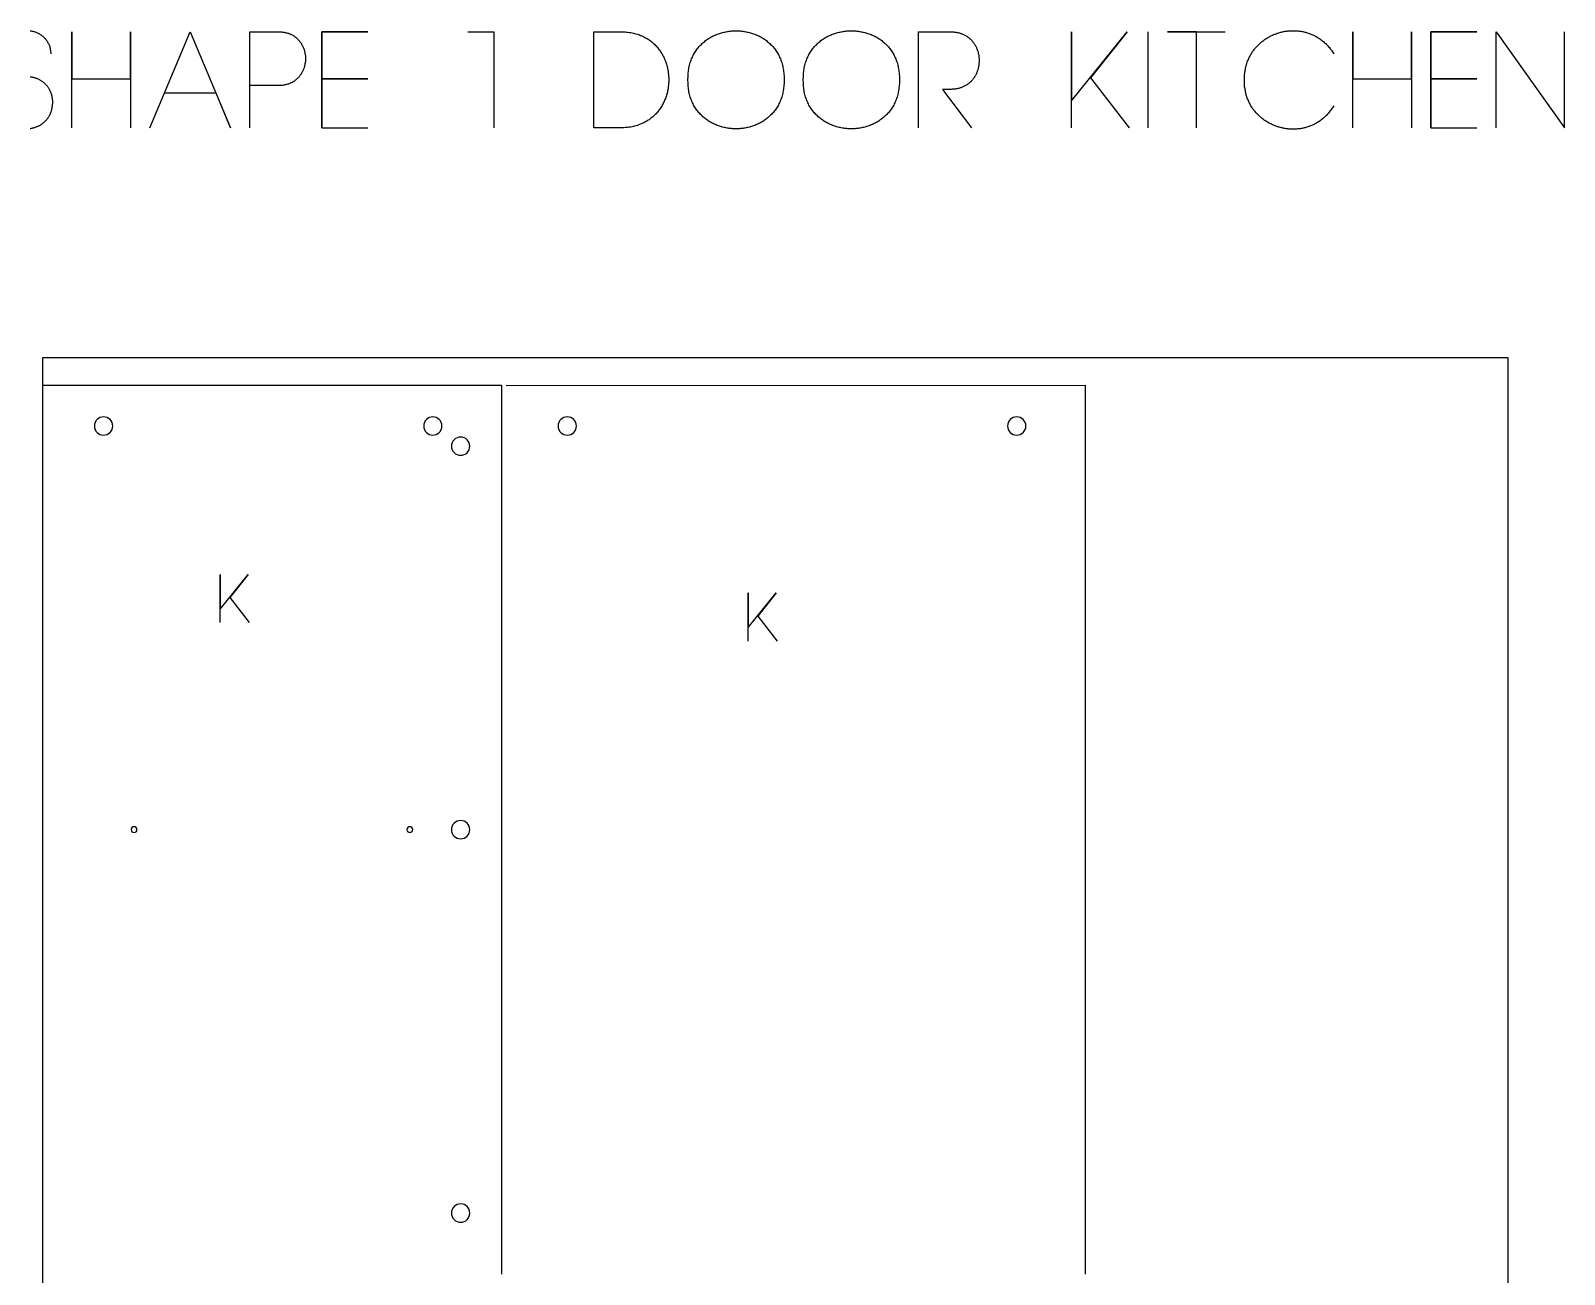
# Model space of a CAD drawing. Extents: x -841 to 6221, y -486 to 2945.
# Drawn here: x 2467 to 3744, y 1677 to 2712 of the extents above; entities that cross this region are included whole.
import ezdxf

# ---------------------------------------------------------------- set-up
doc = ezdxf.new("R2010")
doc.units = 0
for name, color, linetype in [('LAYER_1', 18, 'CONTINUOUS'), ('T5_LOGOLAYER_2', 18, 'CONTINUOUS'), ('T5_LOGOLAYER_21', 18, 'CONTINUOUS')]:
    doc.layers.add(name, color=color, linetype=linetype)

msp = doc.modelspace()

# ---------------------------------------------------------------- linework, layer by layer
at = {"layer": 'LAYER_1'}
msp.add_lwpolyline([(2477.1, 0), (3697.1, 0), (3697.1, 2440), (2477.1, 2440)], close=True, dxfattribs=at)
for points in [[(2477.1, 2417.3), (2859.1, 2417.3), (2859.1, 1677.3)], [(2863.1, 2417.1), (3345.1, 2417.3), (3345.1, 1677.3)]]:
    msp.add_lwpolyline(points, dxfattribs=at)
for points in [[(2527.9, 2390.9, 0.414214), (2520.3, 2383.3, 0.414214), (2527.9, 2375.7, 0.414214), (2535.6, 2383.3, 0.414214)], [(2802, 2390.9, 0.414214), (2794.4, 2383.3, 0.414214), (2802, 2375.7, 0.414214), (2809.6, 2383.3, 0.414214)], [(2913.9, 2390.9, 0.414214), (2906.3, 2383.3, 0.414214), (2913.9, 2375.7, 0.414214), (2921.6, 2383.3, 0.414214)], [(3288, 2390.9, 0.414214), (3280.4, 2383.3, 0.414214), (3288, 2375.7, 0.414214), (3295.6, 2383.3, 0.414214)], [(2825.1, 2374.1, 0.414214), (2817.5, 2366.5, 0.414214), (2825.1, 2358.9, 0.414214), (2832.8, 2366.5, 0.414214)], [(2553.3, 2049.7, 0.414214), (2550.9, 2047.3, 0.414214), (2553.3, 2044.9, 0.414214), (2555.7, 2047.3, 0.414214)], [(2782.9, 2049.7, 0.414214), (2780.5, 2047.3, 0.414214), (2782.9, 2044.9, 0.414214), (2785.3, 2047.3, 0.414214)], [(2825.1, 2054.9, 0.414214), (2817.5, 2047.3, 0.414214), (2825.1, 2039.7, 0.414214), (2832.8, 2047.3, 0.414214)], [(2825.1, 1735.7, 0.414214), (2817.5, 1728.1, 0.414214), (2825.1, 1720.5, 0.414214), (2832.8, 1728.1, 0.414214)]]:
    msp.add_lwpolyline(points, format="xyb", close=True, dxfattribs=at)
at = {"layer": 'T5_LOGOLAYER_2'}
for points in [[(2466.9, 2712.3), (2467.6, 2712.2), (2468.2, 2712), (2468.9, 2711.9), (2469.6, 2711.7), (2470.2, 2711.6), (2470.9, 2711.4), (2471.5, 2711.1), (2472.1, 2710.9), (2472.8, 2710.6), (2473.4, 2710.3), (2474, 2710), (2474.6, 2709.7), (2475.2, 2709.3), (2475.7, 2708.9), (2476.3, 2708.6), (2476.8, 2708.1), (2477.3, 2707.7), (2477.9, 2707.3), (2478.4, 2706.8), (2478.8, 2706.3), (2479.3, 2705.8), (2479.7, 2705.3), (2480.2, 2704.7), (2480.6, 2704.2), (2481, 2703.6), (2481.3, 2703), (2481.7, 2702.4), (2482, 2701.8), (2482.3, 2701.1), (2482.6, 2700.5), (2482.9, 2699.8), (2483.1, 2699.1), (2483.3, 2698.4), (2483.5, 2697.7), (2483.6, 2697), (2483.8, 2696.2), (2483.9, 2695.5), (2483.9, 2694.7), (2484, 2694.3), (2484, 2693.9), (2484, 2693.5), (2484, 2693.1)], [(2501.6, 2631.5), (2501.6, 2711.5), (2501.6, 2672.3), (2550.4, 2672.3), (2550.4, 2711.5), (2550.4, 2631.5)], [(2566.4, 2631.5), (2600, 2711.5), (2633.6, 2631.5), (2621.6, 2660.3), (2579.2, 2660.3)], [(2649.6, 2631.5), (2649.6, 2711.5), (2673.6, 2711.5), (2674.3, 2711.5), (2675, 2711.5), (2675.6, 2711.4), (2676.3, 2711.4), (2677, 2711.3), (2677.6, 2711.2), (2678.2, 2711.1), (2678.8, 2711), (2679.5, 2710.9), (2680, 2710.7), (2680.6, 2710.6), (2681.2, 2710.4), (2681.8, 2710.2), (2682.3, 2710), (2682.9, 2709.8), (2683.4, 2709.6), (2683.9, 2709.4), (2684.4, 2709.1), (2684.9, 2708.9), (2685.4, 2708.6), (2685.9, 2708.3), (2686.3, 2708), (2686.8, 2707.7), (2687.2, 2707.4), (2687.7, 2707.1), (2688.1, 2706.7), (2688.5, 2706.4), (2688.9, 2706), (2689.3, 2705.7), (2689.7, 2705.3), (2690, 2704.9), (2690.4, 2704.5), (2690.7, 2704.1), (2691.1, 2703.7), (2691.4, 2703.3), (2691.7, 2702.9), (2692, 2702.5), (2692.3, 2702), (2692.6, 2701.6), (2692.8, 2701.1), (2693.1, 2700.7), (2693.3, 2700.2), (2693.6, 2699.7), (2693.8, 2699.3), (2694, 2698.8), (2694.2, 2698.3), (2694.4, 2697.8), (2694.6, 2697.3), (2694.8, 2696.9), (2694.9, 2696.4), (2695.1, 2695.9), (2695.2, 2695.3), (2695.3, 2694.8), (2695.4, 2694.3), (2695.6, 2693.8), (2695.6, 2693.3), (2695.7, 2692.8), (2695.8, 2692.3), (2695.9, 2691.7), (2695.9, 2691.2), (2695.9, 2690.7), (2696, 2690.2), (2696, 2689.6), (2696, 2689.1), (2696, 2688.6), (2696, 2688.1), (2695.9, 2687.5), (2695.9, 2687), (2695.9, 2686.5), (2695.8, 2686), (2695.7, 2685.5), (2695.6, 2684.9), (2695.6, 2684.4), (2695.4, 2683.9), (2695.3, 2683.4), (2695.2, 2682.9), (2695.1, 2682.4), (2694.9, 2681.9), (2694.8, 2681.4), (2694.6, 2680.9), (2694.4, 2680.4), (2694.2, 2679.9), (2694, 2679.4), (2693.8, 2679), (2693.6, 2678.5), (2693.3, 2678), (2693.1, 2677.6), (2692.8, 2677.1), (2692.6, 2676.7), (2692.3, 2676.2), (2692, 2675.8), (2691.7, 2675.4), (2691.4, 2674.9), (2691.1, 2674.5), (2690.7, 2674.1), (2690.4, 2673.7), (2690, 2673.3), (2689.7, 2672.9), (2689.3, 2672.6), (2688.9, 2672.2), (2688.5, 2671.9), (2688.1, 2671.5), (2687.7, 2671.2), (2687.2, 2670.9), (2686.8, 2670.5), (2686.3, 2670.2), (2685.9, 2669.9), (2685.4, 2669.7), (2684.9, 2669.4), (2684.4, 2669.1), (2683.9, 2668.9), (2683.4, 2668.6), (2682.9, 2668.4), (2682.3, 2668.2), (2681.8, 2668), (2681.2, 2667.8), (2680.6, 2667.7), (2680, 2667.5), (2679.5, 2667.4), (2678.8, 2667.2), (2678.2, 2667.1), (2677.6, 2667), (2677, 2666.9), (2676.3, 2666.8), (2675.6, 2666.8), (2675, 2666.8), (2674.3, 2666.7), (2673.6, 2666.7), (2649.6, 2666.7)], [(2709.6, 2631.5), (2709.6, 2711.5), (2748, 2711.5), (2709.6, 2711.5), (2709.6, 2672.3), (2748, 2672.3), (2709.6, 2672.3), (2709.6, 2631.5), (2748, 2631.5)], [(2831.2, 2711.5), (2852.8, 2711.5), (2852.8, 2631.5)], [(3206.3, 2631.5), (3206.3, 2711.5), (3232.7, 2711.5), (3233.5, 2711.5), (3234.2, 2711.5), (3234.9, 2711.4), (3235.6, 2711.4), (3236.3, 2711.3), (3237, 2711.2), (3237.7, 2711.1), (3238.4, 2711), (3239, 2710.8), (3239.7, 2710.7), (3240.3, 2710.5), (3240.9, 2710.3), (3241.5, 2710.1), (3242.1, 2709.9), (3242.7, 2709.7), (3243.2, 2709.5), (3243.8, 2709.2), (3244.3, 2708.9), (3244.9, 2708.7), (3245.4, 2708.4), (3245.9, 2708.1), (3246.4, 2707.8), (3246.9, 2707.4), (3247.4, 2707.1), (3247.8, 2706.7), (3248.3, 2706.4), (3248.7, 2706), (3249.1, 2705.6), (3249.6, 2705.2), (3250, 2704.8), (3250.4, 2704.4), (3250.7, 2704), (3251.1, 2703.6), (3251.5, 2703.2), (3251.8, 2702.7), (3252.1, 2702.3), (3252.5, 2701.8), (3252.8, 2701.3), (3253.1, 2700.9), (3253.4, 2700.4), (3253.6, 2699.9), (3253.9, 2699.4), (3254.2, 2698.9), (3254.4, 2698.4), (3254.6, 2697.9), (3254.8, 2697.4), (3255, 2696.9), (3255.2, 2696.3), (3255.4, 2695.8), (3255.6, 2695.3), (3255.8, 2694.7), (3255.9, 2694.2), (3256, 2693.6), (3256.2, 2693.1), (3256.3, 2692.5), (3256.4, 2692), (3256.5, 2691.4), (3256.5, 2690.9), (3256.6, 2690.3), (3256.6, 2689.8), (3256.7, 2689.2), (3256.7, 2688.6), (3256.7, 2688.1), (3256.7, 2687.5), (3256.7, 2687), (3256.7, 2686.4), (3256.7, 2685.8), (3256.6, 2685.3), (3256.6, 2684.7), (3256.5, 2684.2), (3256.5, 2683.6), (3256.4, 2683), (3256.3, 2682.5), (3256.2, 2681.9), (3256, 2681.4), (3255.9, 2680.8), (3255.8, 2680.3), (3255.6, 2679.8), (3255.4, 2679.2), (3255.2, 2678.7), (3255, 2678.2), (3254.8, 2677.7), (3254.6, 2677.1), (3254.4, 2676.6), (3254.2, 2676.1), (3253.9, 2675.6), (3253.6, 2675.1), (3253.4, 2674.7), (3253.1, 2674.2), (3252.8, 2673.7), (3252.5, 2673.2), (3252.1, 2672.8), (3251.8, 2672.3), (3251.5, 2671.9), (3251.1, 2671.4), (3250.7, 2671), (3250.4, 2670.6), (3250, 2670.2), (3249.6, 2669.8), (3249.1, 2669.4), (3248.7, 2669), (3248.3, 2668.7), (3247.8, 2668.3), (3247.4, 2668), (3246.9, 2667.6), (3246.4, 2667.3), (3245.9, 2667), (3245.4, 2666.7), (3244.9, 2666.4), (3244.3, 2666.1), (3243.8, 2665.8), (3243.2, 2665.6), (3242.7, 2665.3), (3242.1, 2665.1), (3241.5, 2664.9), (3240.9, 2664.7), (3240.3, 2664.5), (3239.7, 2664.4), (3239, 2664.2), (3238.4, 2664.1), (3237.7, 2663.9), (3237, 2663.8), (3236.3, 2663.7), (3235.6, 2663.7), (3234.9, 2663.6), (3234.2, 2663.6), (3233.5, 2663.5), (3232.7, 2663.5), (3226.3, 2663.5), (3250.3, 2631.5)], [(3333.5, 2631.5), (3333.5, 2711.5), (3333.5, 2653.9), (3379.9, 2711.5), (3349.5, 2673.1), (3381.5, 2631.5)], [(3397.5, 2631.5), (3397.5, 2711.5)], [(3437.5, 2631.5), (3437.5, 2711.5), (3413.5, 2711.5), (3461.5, 2711.5)], [(3551.9, 2649.9), (3551.4, 2649.1), (3550.9, 2648.3), (3550.4, 2647.5), (3549.8, 2646.7), (3549.3, 2646), (3548.7, 2645.3), (3548.1, 2644.5), (3547.6, 2643.8), (3547, 2643.2), (3546.4, 2642.5), (3545.7, 2641.9), (3545.1, 2641.3), (3544.5, 2640.6), (3543.8, 2640.1), (3543.2, 2639.5), (3542.5, 2638.9), (3541.9, 2638.4), (3541.2, 2637.9), (3540.5, 2637.4), (3539.8, 2636.9), (3539.1, 2636.5), (3538.4, 2636), (3537.7, 2635.6), (3537, 2635.2), (3536.2, 2634.8), (3535.5, 2634.4), (3534.8, 2634.1), (3534, 2633.7), (3533.3, 2633.4), (3532.5, 2633.1), (3531.8, 2632.8), (3531, 2632.5), (3530.3, 2632.3), (3529.5, 2632.1), (3528.7, 2631.8), (3528, 2631.6), (3527.2, 2631.4), (3526.4, 2631.3), (3525.6, 2631.1), (3524.8, 2631), (3524, 2630.8), (3523.3, 2630.7), (3522.5, 2630.6), (3521.7, 2630.6), (3520.9, 2630.5), (3520.1, 2630.4), (3519.3, 2630.4), (3518.5, 2630.4), (3517.7, 2630.4), (3516.9, 2630.4), (3516.1, 2630.4), (3515.3, 2630.5), (3514.6, 2630.5), (3513.8, 2630.6), (3513, 2630.7), (3512.2, 2630.8), (3511.4, 2630.9), (3510.6, 2631.1), (3509.9, 2631.2), (3509.1, 2631.4), (3508.3, 2631.6), (3507.6, 2631.8), (3506.8, 2632), (3506, 2632.2), (3505.3, 2632.4), (3504.5, 2632.7), (3503.8, 2632.9), (3503, 2633.2), (3502.3, 2633.5), (3501.6, 2633.8), (3500.8, 2634.1), (3500.1, 2634.5), (3499.4, 2634.8), (3498.7, 2635.2), (3498, 2635.5), (3497.3, 2635.9), (3496.6, 2636.3), (3496, 2636.7), (3495.3, 2637.1), (3494.6, 2637.6), (3494, 2638), (3493.3, 2638.5), (3492.7, 2639), (3492.1, 2639.5), (3491.5, 2640), (3490.9, 2640.5), (3490.3, 2641), (3489.7, 2641.5), (3489.1, 2642.1), (3488.5, 2642.7), (3488, 2643.2), (3487.4, 2643.8), (3486.9, 2644.4), (3486.4, 2645), (3485.9, 2645.7), (3485.4, 2646.3), (3484.9, 2646.9), (3484.4, 2647.6), (3484, 2648.3), (3483.5, 2648.9), (3483.1, 2649.6), (3482.7, 2650.3), (3482.3, 2651.1), (3481.9, 2651.8), (3481.5, 2652.5), (3481.2, 2653.3), (3480.8, 2654), (3480.5, 2654.8), (3480.2, 2655.6), (3479.9, 2656.4), (3479.6, 2657.2), (3479.3, 2658), (3479.1, 2658.8), (3478.9, 2659.6), (3478.6, 2660.5), (3478.4, 2661.3), (3478.3, 2662.2), (3478.1, 2663.1), (3478, 2663.9), (3477.8, 2664.8), (3477.7, 2665.7), (3477.7, 2666.6), (3477.6, 2667.6), (3477.5, 2668.5), (3477.5, 2669.4), (3477.5, 2670.4), (3477.5, 2671.4), (3477.5, 2672.3), (3477.6, 2673.3), (3477.6, 2674.2), (3477.6, 2675.1), (3477.7, 2676), (3477.8, 2676.9), (3477.9, 2677.8), (3478, 2678.7), (3478.2, 2679.6), (3478.3, 2680.5), (3478.5, 2681.3), (3478.7, 2682.2), (3478.9, 2683), (3479.1, 2683.8), (3479.4, 2684.7), (3479.6, 2685.5), (3479.9, 2686.3), (3480.2, 2687), (3480.5, 2687.8), (3480.8, 2688.6), (3481.2, 2689.3), (3481.5, 2690.1), (3481.9, 2690.8), (3482.3, 2691.5), (3482.6, 2692.2), (3483.1, 2692.9), (3483.5, 2693.6), (3483.9, 2694.3), (3484.3, 2695), (3484.8, 2695.6), (3485.3, 2696.3), (3485.8, 2696.9), (3486.3, 2697.5), (3486.8, 2698.1), (3487.3, 2698.7), (3487.8, 2699.3), (3488.3, 2699.9), (3488.9, 2700.4), (3489.5, 2701), (3490, 2701.5), (3490.6, 2702), (3491.2, 2702.6), (3491.8, 2703.1), (3492.4, 2703.5), (3493, 2704), (3493.6, 2704.5), (3494.3, 2704.9), (3494.9, 2705.4), (3495.6, 2705.8), (3496.2, 2706.2), (3496.9, 2706.6), (3497.6, 2707), (3498.3, 2707.4), (3498.9, 2707.7), (3499.6, 2708.1), (3500.3, 2708.4), (3501, 2708.8), (3501.8, 2709.1), (3502.5, 2709.4), (3503.2, 2709.6), (3503.9, 2709.9), (3504.7, 2710.2), (3505.4, 2710.4), (3506.1, 2710.6), (3506.9, 2710.9), (3507.6, 2711.1), (3508.4, 2711.3), (3509.1, 2711.4), (3509.9, 2711.6), (3510.7, 2711.7), (3511.4, 2711.9), (3512.2, 2712), (3513, 2712.1), (3513.7, 2712.2), (3514.5, 2712.3), (3515.3, 2712.3), (3516.1, 2712.4), (3516.8, 2712.4), (3517.6, 2712.4), (3518.4, 2712.4), (3519.2, 2712.4), (3519.9, 2712.4), (3520.7, 2712.3), (3521.5, 2712.3), (3522.3, 2712.2), (3523, 2712.1), (3523.8, 2712), (3524.6, 2711.9), (3525.4, 2711.8), (3526.1, 2711.6), (3526.9, 2711.5), (3527.7, 2711.3), (3528.4, 2711.1), (3529.2, 2710.9), (3529.9, 2710.6), (3530.7, 2710.4), (3531.4, 2710.1), (3532.2, 2709.9), (3532.9, 2709.6), (3533.7, 2709.3), (3534.4, 2709), (3535.1, 2708.6), (3535.8, 2708.3), (3536.5, 2707.9), (3537.3, 2707.5), (3538, 2707.1), (3538.7, 2706.7), (3539.3, 2706.2), (3540, 2705.8), (3540.7, 2705.3), (3541.4, 2704.8), (3542, 2704.3), (3542.7, 2703.8), (3543.3, 2703.3), (3544, 2702.7), (3544.6, 2702.1), (3545.2, 2701.6), (3545.8, 2700.9), (3546.5, 2700.3), (3547, 2699.7), (3547.6, 2699), (3548.2, 2698.3), (3548.8, 2697.7), (3549.3, 2696.9), (3549.9, 2696.2), (3550.4, 2695.5), (3550.9, 2694.7), (3551.4, 2693.9), (3551.9, 2693.1)], [(3567.8, 2631.5), (3567.8, 2711.5), (3567.8, 2672.3), (3616.6, 2672.3), (3616.6, 2711.5), (3616.6, 2631.5)], [(3632.6, 2631.5), (3632.6, 2711.5), (3671, 2711.5), (3632.6, 2711.5), (3632.6, 2672.3), (3671, 2672.3), (3632.6, 2672.3), (3632.6, 2631.5), (3671, 2631.5)], [(3687, 2631.5), (3687, 2711.5), (3743.8, 2631.5), (3743.8, 2711.5)], [(2466.9, 2631), (2467.4, 2631.1), (2467.9, 2631.2), (2468.4, 2631.3), (2468.9, 2631.4), (2469.4, 2631.5), (2469.9, 2631.6), (2470.4, 2631.8), (2470.9, 2632), (2471.4, 2632.1), (2471.9, 2632.3), (2472.4, 2632.5), (2472.9, 2632.7), (2473.4, 2632.9), (2473.8, 2633.1), (2474.3, 2633.4), (2474.8, 2633.6), (2475.2, 2633.9), (2475.7, 2634.1), (2476.1, 2634.4), (2476.5, 2634.7), (2477, 2635), (2477.4, 2635.3), (2477.8, 2635.6), (2478.2, 2636), (2478.6, 2636.3), (2479, 2636.7), (2479.4, 2637), (2479.7, 2637.4), (2480.1, 2637.8), (2480.5, 2638.2), (2480.8, 2638.6), (2481.1, 2639), (2481.5, 2639.5), (2481.8, 2639.9), (2482.1, 2640.4), (2482.4, 2640.8), (2482.7, 2641.3), (2482.9, 2641.8), (2483.2, 2642.3), (2483.4, 2642.8), (2483.7, 2643.3), (2483.9, 2643.9), (2484.1, 2644.4), (2484.3, 2644.9), (2484.5, 2645.5), (2484.7, 2646.1), (2484.8, 2646.7), (2485, 2647.3), (2485.1, 2647.9), (2485.2, 2648.5), (2485.3, 2649.1), (2485.4, 2649.8), (2485.5, 2650.4), (2485.5, 2651.1), (2485.6, 2651.7), (2485.6, 2652.4), (2485.6, 2653.1), (2485.6, 2653.7), (2485.6, 2654.2), (2485.5, 2654.7), (2485.5, 2655.2), (2485.4, 2655.8), (2485.4, 2656.3), (2485.3, 2656.8), (2485.2, 2657.3), (2485.1, 2657.8), (2484.9, 2658.3), (2484.8, 2658.8), (2484.7, 2659.3), (2484.5, 2659.8), (2484.3, 2660.3), (2484.2, 2660.8), (2484, 2661.2), (2483.8, 2661.7), (2483.6, 2662.1), (2483.3, 2662.6), (2483.1, 2663), (2482.9, 2663.5), (2482.6, 2663.9), (2482.3, 2664.3), (2482.1, 2664.8), (2481.8, 2665.2), (2481.5, 2665.6), (2481.2, 2666), (2480.9, 2666.4), (2480.5, 2666.7), (2480.2, 2667.1), (2479.9, 2667.5), (2479.5, 2667.8), (2479.2, 2668.2), (2478.8, 2668.5), (2478.4, 2668.9), (2478, 2669.2), (2477.6, 2669.5), (2477.3, 2669.8), (2476.8, 2670.1), (2476.4, 2670.4), (2476, 2670.7), (2475.6, 2670.9), (2475.2, 2671.2), (2474.7, 2671.4), (2474.3, 2671.7), (2473.8, 2671.9), (2473.4, 2672.1), (2472.9, 2672.3), (2472.4, 2672.5), (2472, 2672.7), (2471.5, 2672.8), (2471, 2673), (2470.5, 2673.1), (2470, 2673.3), (2469.5, 2673.4), (2469, 2673.5), (2468.5, 2673.6), (2468, 2673.7), (2467.4, 2673.8), (2466.9, 2673.8)]]:
    msp.add_lwpolyline(points, dxfattribs=at)
for points in [[(2936, 2631.5), (2936, 2711.5), (2958.4, 2711.5), (2959.6, 2711.5), (2960.9, 2711.5), (2962.1, 2711.4), (2963.2, 2711.3), (2964.4, 2711.2), (2965.5, 2711), (2966.7, 2710.8), (2967.8, 2710.6), (2968.9, 2710.4), (2969.9, 2710.1), (2971, 2709.8), (2972, 2709.5), (2973, 2709.2), (2974, 2708.9), (2974.9, 2708.5), (2975.9, 2708.1), (2976.8, 2707.7), (2977.7, 2707.2), (2978.6, 2706.8), (2979.5, 2706.3), (2980.3, 2705.8), (2981.2, 2705.2), (2982, 2704.7), (2982.8, 2704.1), (2983.5, 2703.6), (2984.3, 2703), (2985, 2702.3), (2985.7, 2701.7), (2986.4, 2701.1), (2987.1, 2700.4), (2987.8, 2699.7), (2988.4, 2699), (2989, 2698.3), (2989.6, 2697.6), (2990.2, 2696.8), (2990.7, 2696.1), (2991.3, 2695.3), (2991.8, 2694.6), (2992.3, 2693.8), (2992.8, 2693), (2993.2, 2692.2), (2993.7, 2691.3), (2994.1, 2690.5), (2994.5, 2689.7), (2994.9, 2688.8), (2995.2, 2688), (2995.6, 2687.1), (2995.9, 2686.2), (2996.2, 2685.3), (2996.5, 2684.4), (2996.7, 2683.5), (2997, 2682.6), (2997.2, 2681.7), (2997.4, 2680.8), (2997.6, 2679.9), (2997.8, 2679), (2997.9, 2678.1), (2998, 2677.1), (2998.2, 2676.2), (2998.2, 2675.3), (2998.3, 2674.3), (2998.4, 2673.4), (2998.4, 2672.5), (2998.4, 2671.5), (2998.4, 2670.6), (2998.4, 2669.6), (2998.3, 2668.7), (2998.2, 2667.8), (2998.2, 2666.8), (2998, 2665.9), (2997.9, 2665), (2997.8, 2664.1), (2997.6, 2663.1), (2997.4, 2662.2), (2997.2, 2661.3), (2997, 2660.4), (2996.7, 2659.5), (2996.5, 2658.6), (2996.2, 2657.7), (2995.9, 2656.8), (2995.6, 2656), (2995.2, 2655.1), (2994.9, 2654.2), (2994.5, 2653.4), (2994.1, 2652.5), (2993.7, 2651.7), (2993.2, 2650.9), (2992.8, 2650.1), (2992.3, 2649.3), (2991.8, 2648.5), (2991.3, 2647.7), (2990.7, 2646.9), (2990.2, 2646.2), (2989.6, 2645.5), (2989, 2644.7), (2988.4, 2644), (2987.8, 2643.3), (2987.1, 2642.6), (2986.4, 2642), (2985.7, 2641.3), (2985, 2640.7), (2984.3, 2640.1), (2983.5, 2639.5), (2982.8, 2638.9), (2982, 2638.3), (2981.2, 2637.8), (2980.3, 2637.3), (2979.5, 2636.8), (2978.6, 2636.3), (2977.7, 2635.8), (2976.8, 2635.4), (2975.9, 2635), (2974.9, 2634.6), (2974, 2634.2), (2973, 2633.8), (2972, 2633.5), (2971, 2633.2), (2969.9, 2632.9), (2968.9, 2632.7), (2967.8, 2632.4), (2966.7, 2632.2), (2965.5, 2632), (2964.4, 2631.9), (2963.2, 2631.8), (2962.1, 2631.7), (2960.9, 2631.6), (2959.6, 2631.5), (2958.4, 2631.5)], [(3094.3, 2670.7), (3094.3, 2669.5), (3094.3, 2668.3), (3094.2, 2667.1), (3094.1, 2665.9), (3094, 2664.7), (3093.8, 2663.6), (3093.7, 2662.4), (3093.4, 2661.3), (3093.2, 2660.3), (3093, 2659.2), (3092.7, 2658.2), (3092.4, 2657.1), (3092, 2656.1), (3091.7, 2655.1), (3091.3, 2654.2), (3090.9, 2653.2), (3090.5, 2652.3), (3090, 2651.4), (3089.6, 2650.5), (3089.1, 2649.6), (3088.6, 2648.8), (3088.1, 2647.9), (3087.5, 2647.1), (3087, 2646.3), (3086.4, 2645.6), (3085.8, 2644.8), (3085.2, 2644.1), (3084.5, 2643.4), (3083.9, 2642.7), (3083.2, 2642), (3082.5, 2641.4), (3081.8, 2640.7), (3081.1, 2640.1), (3080.4, 2639.5), (3079.7, 2638.9), (3078.9, 2638.4), (3078.2, 2637.8), (3077.4, 2637.3), (3076.6, 2636.8), (3075.8, 2636.3), (3075, 2635.9), (3074.2, 2635.4), (3073.3, 2635), (3072.5, 2634.6), (3071.6, 2634.2), (3070.8, 2633.9), (3069.9, 2633.5), (3069, 2633.2), (3068.1, 2632.9), (3067.3, 2632.6), (3066.4, 2632.4), (3065.5, 2632.1), (3064.6, 2631.9), (3063.6, 2631.7), (3062.7, 2631.5), (3061.8, 2631.3), (3060.9, 2631.2), (3060, 2631.1), (3059, 2631), (3058.1, 2630.9), (3057.2, 2630.8), (3056.2, 2630.8), (3055.3, 2630.7), (3054.3, 2630.7), (3053.4, 2630.7), (3052.5, 2630.8), (3051.5, 2630.8), (3050.6, 2630.9), (3049.7, 2631), (3048.7, 2631.1), (3047.8, 2631.2), (3046.9, 2631.3), (3046, 2631.5), (3045, 2631.7), (3044.1, 2631.9), (3043.2, 2632.1), (3042.3, 2632.4), (3041.4, 2632.6), (3040.5, 2632.9), (3039.7, 2633.2), (3038.8, 2633.5), (3037.9, 2633.9), (3037.1, 2634.2), (3036.2, 2634.6), (3035.4, 2635), (3034.5, 2635.4), (3033.7, 2635.9), (3032.9, 2636.3), (3032.1, 2636.8), (3031.3, 2637.3), (3030.5, 2637.8), (3029.8, 2638.4), (3029, 2638.9), (3028.3, 2639.5), (3027.6, 2640.1), (3026.8, 2640.7), (3026.1, 2641.4), (3025.5, 2642), (3024.8, 2642.7), (3024.2, 2643.4), (3023.5, 2644.1), (3022.9, 2644.8), (3022.3, 2645.6), (3021.7, 2646.3), (3021.2, 2647.1), (3020.6, 2647.9), (3020.1, 2648.8), (3019.6, 2649.6), (3019.1, 2650.5), (3018.6, 2651.4), (3018.2, 2652.3), (3017.8, 2653.2), (3017.4, 2654.2), (3017, 2655.1), (3016.7, 2656.1), (3016.3, 2657.1), (3016, 2658.2), (3015.7, 2659.2), (3015.5, 2660.3), (3015.2, 2661.3), (3015, 2662.4), (3014.9, 2663.6), (3014.7, 2664.7), (3014.6, 2665.9), (3014.5, 2667.1), (3014.4, 2668.3), (3014.4, 2669.5), (3014.3, 2670.7), (3014.3, 2672.3), (3014.4, 2673.6), (3014.4, 2674.8), (3014.5, 2676), (3014.6, 2677.2), (3014.7, 2678.3), (3014.9, 2679.5), (3015, 2680.6), (3015.2, 2681.7), (3015.5, 2682.8), (3015.7, 2683.8), (3016, 2684.9), (3016.3, 2685.9), (3016.7, 2686.9), (3017, 2687.9), (3017.4, 2688.9), (3017.8, 2689.8), (3018.2, 2690.7), (3018.6, 2691.7), (3019.1, 2692.5), (3019.6, 2693.4), (3020.1, 2694.3), (3020.6, 2695.1), (3021.2, 2695.9), (3021.7, 2696.7), (3022.3, 2697.5), (3022.9, 2698.2), (3023.5, 2699), (3024.2, 2699.7), (3024.8, 2700.4), (3025.5, 2701), (3026.1, 2701.7), (3026.8, 2702.3), (3027.6, 2702.9), (3028.3, 2703.5), (3029, 2704.1), (3029.8, 2704.7), (3030.5, 2705.2), (3031.3, 2705.7), (3032.1, 2706.2), (3032.9, 2706.7), (3033.7, 2707.2), (3034.5, 2707.6), (3035.4, 2708), (3036.2, 2708.4), (3037.1, 2708.8), (3037.9, 2709.2), (3038.8, 2709.5), (3039.7, 2709.8), (3040.5, 2710.1), (3041.4, 2710.4), (3042.3, 2710.7), (3043.2, 2710.9), (3044.1, 2711.1), (3045, 2711.3), (3046, 2711.5), (3046.9, 2711.7), (3047.8, 2711.8), (3048.7, 2712), (3049.7, 2712.1), (3050.6, 2712.2), (3051.5, 2712.2), (3052.5, 2712.3), (3053.4, 2712.3), (3054.3, 2712.3), (3055.3, 2712.3), (3056.2, 2712.3), (3057.2, 2712.2), (3058.1, 2712.2), (3059, 2712.1), (3060, 2712), (3060.9, 2711.8), (3061.8, 2711.7), (3062.7, 2711.5), (3063.6, 2711.3), (3064.6, 2711.1), (3065.5, 2710.9), (3066.4, 2710.7), (3067.3, 2710.4), (3068.1, 2710.1), (3069, 2709.8), (3069.9, 2709.5), (3070.8, 2709.2), (3071.6, 2708.8), (3072.5, 2708.4), (3073.3, 2708), (3074.2, 2707.6), (3075, 2707.2), (3075.8, 2706.7), (3076.6, 2706.2), (3077.4, 2705.7), (3078.2, 2705.2), (3078.9, 2704.7), (3079.7, 2704.1), (3080.4, 2703.5), (3081.1, 2702.9), (3081.8, 2702.3), (3082.5, 2701.7), (3083.2, 2701), (3083.9, 2700.4), (3084.5, 2699.7), (3085.2, 2699), (3085.8, 2698.2), (3086.4, 2697.5), (3087, 2696.7), (3087.5, 2695.9), (3088.1, 2695.1), (3088.6, 2694.3), (3089.1, 2693.4), (3089.6, 2692.5), (3090, 2691.7), (3090.5, 2690.7), (3090.9, 2689.8), (3091.3, 2688.9), (3091.7, 2687.9), (3092, 2686.9), (3092.4, 2685.9), (3092.7, 2684.9), (3093, 2683.8), (3093.2, 2682.8), (3093.4, 2681.7), (3093.7, 2680.6), (3093.8, 2679.5), (3094, 2678.3), (3094.1, 2677.2), (3094.2, 2676), (3094.3, 2674.8), (3094.3, 2673.6), (3094.3, 2672.3)], [(3190.3, 2670.7), (3190.3, 2669.5), (3190.3, 2668.3), (3190.2, 2667.1), (3190.1, 2665.9), (3190, 2664.7), (3189.8, 2663.6), (3189.7, 2662.4), (3189.4, 2661.3), (3189.2, 2660.3), (3189, 2659.2), (3188.7, 2658.2), (3188.4, 2657.1), (3188, 2656.1), (3187.7, 2655.1), (3187.3, 2654.2), (3186.9, 2653.2), (3186.5, 2652.3), (3186, 2651.4), (3185.6, 2650.5), (3185.1, 2649.6), (3184.6, 2648.8), (3184.1, 2647.9), (3183.5, 2647.1), (3183, 2646.3), (3182.4, 2645.6), (3181.8, 2644.8), (3181.2, 2644.1), (3180.5, 2643.4), (3179.9, 2642.7), (3179.2, 2642), (3178.5, 2641.4), (3177.8, 2640.7), (3177.1, 2640.1), (3176.4, 2639.5), (3175.7, 2638.9), (3174.9, 2638.4), (3174.2, 2637.8), (3173.4, 2637.3), (3172.6, 2636.8), (3171.8, 2636.3), (3171, 2635.9), (3170.2, 2635.4), (3169.3, 2635), (3168.5, 2634.6), (3167.6, 2634.2), (3166.8, 2633.9), (3165.9, 2633.5), (3165, 2633.2), (3164.1, 2632.9), (3163.3, 2632.6), (3162.4, 2632.4), (3161.5, 2632.1), (3160.6, 2631.9), (3159.6, 2631.7), (3158.7, 2631.5), (3157.8, 2631.3), (3156.9, 2631.2), (3156, 2631.1), (3155, 2631), (3154.1, 2630.9), (3153.2, 2630.8), (3152.2, 2630.8), (3151.3, 2630.7), (3150.3, 2630.7), (3149.4, 2630.7), (3148.5, 2630.8), (3147.5, 2630.8), (3146.6, 2630.9), (3145.7, 2631), (3144.7, 2631.1), (3143.8, 2631.2), (3142.9, 2631.3), (3142, 2631.5), (3141, 2631.7), (3140.1, 2631.9), (3139.2, 2632.1), (3138.3, 2632.4), (3137.4, 2632.6), (3136.5, 2632.9), (3135.7, 2633.2), (3134.8, 2633.5), (3133.9, 2633.9), (3133.1, 2634.2), (3132.2, 2634.6), (3131.4, 2635), (3130.5, 2635.4), (3129.7, 2635.9), (3128.9, 2636.3), (3128.1, 2636.8), (3127.3, 2637.3), (3126.5, 2637.8), (3125.8, 2638.4), (3125, 2638.9), (3124.3, 2639.5), (3123.6, 2640.1), (3122.8, 2640.7), (3122.1, 2641.4), (3121.5, 2642), (3120.8, 2642.7), (3120.2, 2643.4), (3119.5, 2644.1), (3118.9, 2644.8), (3118.3, 2645.6), (3117.7, 2646.3), (3117.2, 2647.1), (3116.6, 2647.9), (3116.1, 2648.8), (3115.6, 2649.6), (3115.1, 2650.5), (3114.6, 2651.4), (3114.2, 2652.3), (3113.8, 2653.2), (3113.4, 2654.2), (3113, 2655.1), (3112.7, 2656.1), (3112.3, 2657.1), (3112, 2658.2), (3111.7, 2659.2), (3111.5, 2660.3), (3111.2, 2661.3), (3111, 2662.4), (3110.9, 2663.6), (3110.7, 2664.7), (3110.6, 2665.9), (3110.5, 2667.1), (3110.4, 2668.3), (3110.4, 2669.5), (3110.3, 2670.7), (3110.3, 2672.3), (3110.4, 2673.6), (3110.4, 2674.8), (3110.5, 2676), (3110.6, 2677.2), (3110.7, 2678.3), (3110.9, 2679.5), (3111, 2680.6), (3111.2, 2681.7), (3111.5, 2682.8), (3111.7, 2683.8), (3112, 2684.9), (3112.3, 2685.9), (3112.7, 2686.9), (3113, 2687.9), (3113.4, 2688.9), (3113.8, 2689.8), (3114.2, 2690.7), (3114.6, 2691.7), (3115.1, 2692.5), (3115.6, 2693.4), (3116.1, 2694.3), (3116.6, 2695.1), (3117.2, 2695.9), (3117.7, 2696.7), (3118.3, 2697.5), (3118.9, 2698.2), (3119.5, 2699), (3120.2, 2699.7), (3120.8, 2700.4), (3121.5, 2701), (3122.1, 2701.7), (3122.8, 2702.3), (3123.6, 2702.9), (3124.3, 2703.5), (3125, 2704.1), (3125.8, 2704.7), (3126.5, 2705.2), (3127.3, 2705.7), (3128.1, 2706.2), (3128.9, 2706.7), (3129.7, 2707.2), (3130.5, 2707.6), (3131.4, 2708), (3132.2, 2708.4), (3133.1, 2708.8), (3133.9, 2709.2), (3134.8, 2709.5), (3135.7, 2709.8), (3136.5, 2710.1), (3137.4, 2710.4), (3138.3, 2710.7), (3139.2, 2710.9), (3140.1, 2711.1), (3141, 2711.3), (3142, 2711.5), (3142.9, 2711.7), (3143.8, 2711.8), (3144.7, 2712), (3145.7, 2712.1), (3146.6, 2712.2), (3147.5, 2712.2), (3148.5, 2712.3), (3149.4, 2712.3), (3150.3, 2712.3), (3151.3, 2712.3), (3152.2, 2712.3), (3153.2, 2712.2), (3154.1, 2712.2), (3155, 2712.1), (3156, 2712), (3156.9, 2711.8), (3157.8, 2711.7), (3158.7, 2711.5), (3159.6, 2711.3), (3160.6, 2711.1), (3161.5, 2710.9), (3162.4, 2710.7), (3163.3, 2710.4), (3164.1, 2710.1), (3165, 2709.8), (3165.9, 2709.5), (3166.8, 2709.2), (3167.6, 2708.8), (3168.5, 2708.4), (3169.3, 2708), (3170.2, 2707.6), (3171, 2707.2), (3171.8, 2706.7), (3172.6, 2706.2), (3173.4, 2705.7), (3174.2, 2705.2), (3174.9, 2704.7), (3175.7, 2704.1), (3176.4, 2703.5), (3177.1, 2702.9), (3177.8, 2702.3), (3178.5, 2701.7), (3179.2, 2701), (3179.9, 2700.4), (3180.5, 2699.7), (3181.2, 2699), (3181.8, 2698.2), (3182.4, 2697.5), (3183, 2696.7), (3183.5, 2695.9), (3184.1, 2695.1), (3184.6, 2694.3), (3185.1, 2693.4), (3185.6, 2692.5), (3186, 2691.7), (3186.5, 2690.7), (3186.9, 2689.8), (3187.3, 2688.9), (3187.7, 2687.9), (3188, 2686.9), (3188.4, 2685.9), (3188.7, 2684.9), (3189, 2683.8), (3189.2, 2682.8), (3189.4, 2681.7), (3189.7, 2680.6), (3189.8, 2679.5), (3190, 2678.3), (3190.1, 2677.2), (3190.2, 2676), (3190.3, 2674.8), (3190.3, 2673.6), (3190.3, 2672.3)]]:
    msp.add_lwpolyline(points, close=True, dxfattribs=at)
at = {"layer": 'T5_LOGOLAYER_21'}
for points in [[(2625.1, 2219.7), (2625.1, 2259.7), (2625.1, 2230.9), (2648.3, 2259.7), (2633.1, 2240.5), (2649.1, 2219.7)], [(3064.6, 2204.3), (3064.6, 2244.3), (3064.6, 2215.5), (3087.8, 2244.3), (3072.6, 2225.1), (3088.6, 2204.3)]]:
    msp.add_lwpolyline(points, dxfattribs=at)

doc.saveas('drawing.dxf')
